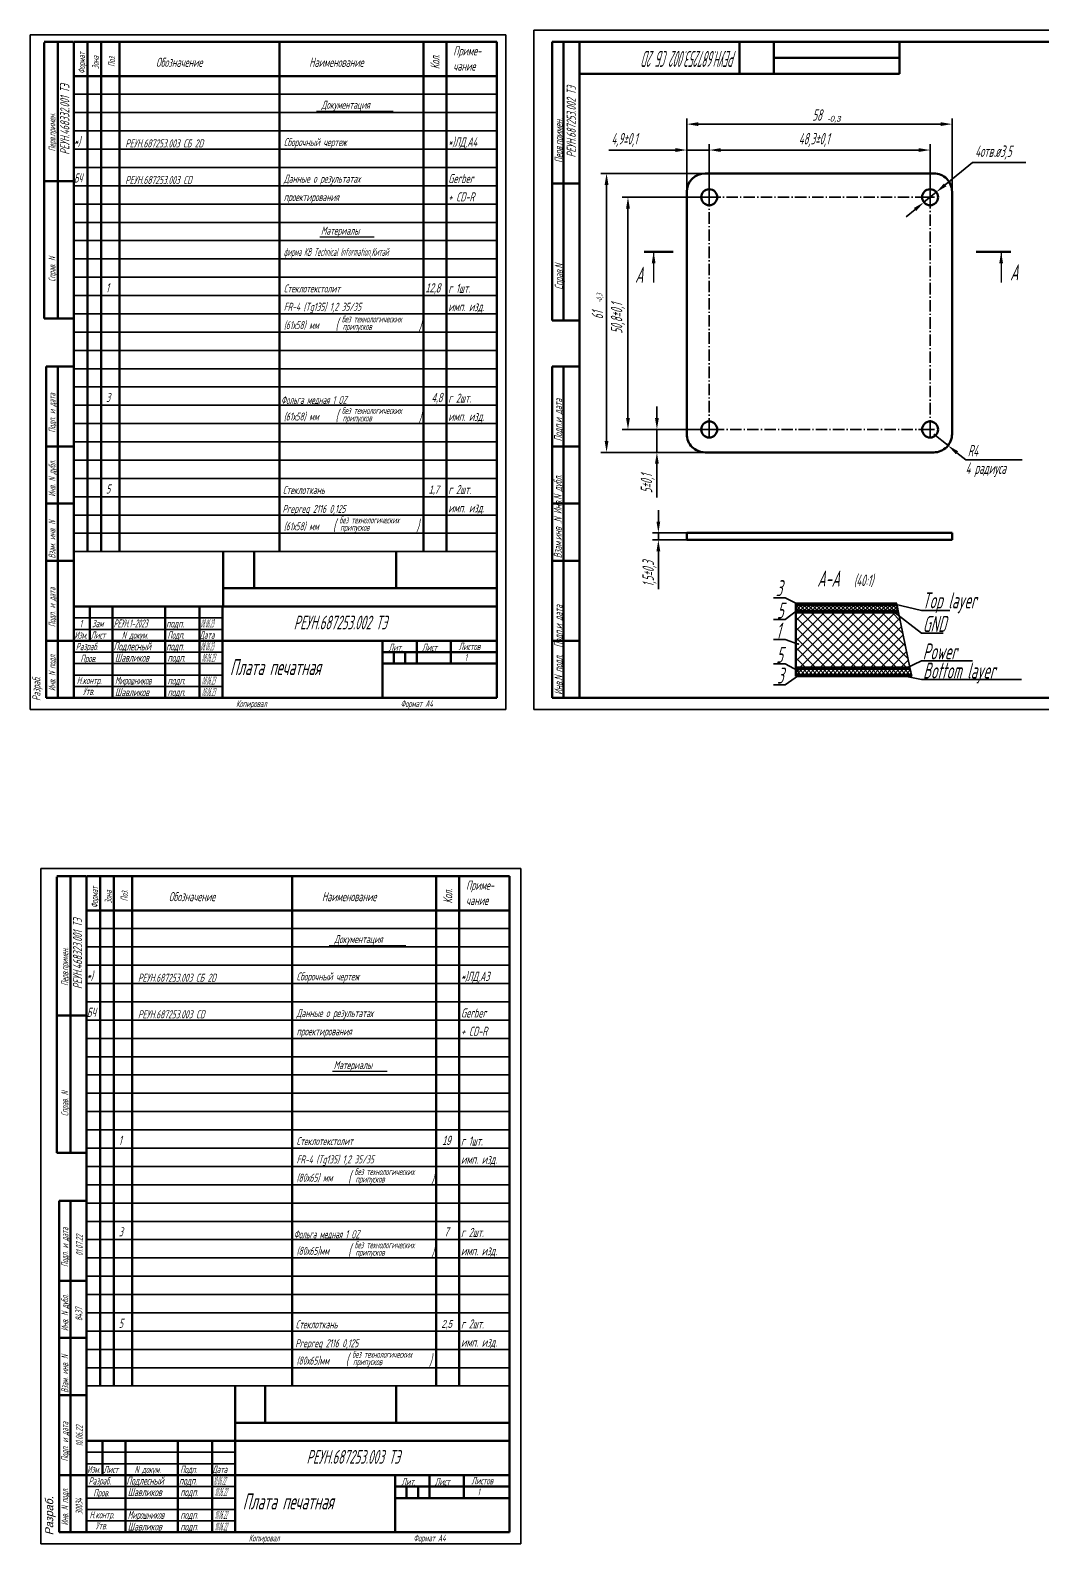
# Model space of a CAD drawing. Extents: x 23083 to 26468, y -1310 to -524.
# Drawn here: x 23083 to 23526, y -1308 to -646 of the extents above; entities that cross this region are included whole.
import ezdxf

# ---------------------------------------------------------------- set-up
doc = ezdxf.new("R2010")
doc.units = 0
doc.header["$MEASUREMENT"] = 0
doc.linetypes.add('CNTR_ECKD_1', pattern=[7.5, 5, -1, 0.5, -1])
doc.layers.get('0').update_dxf_attribs({"linetype": 'CONTINUOUS', "lineweight": 50})
for name, color, linetype, lineweight in [('CENTER', 2, 'CNTR_ECKD_1', 35), ('CONTUR', 7, 'CONTINUOUS', 50), ('DIM', 1, 'CONTINUOUS', 35)]:
    doc.layers.add(name, color=color, linetype=linetype, lineweight=lineweight)
doc.layers.add('TEXT', color=1, linetype='CONTINUOUS')
doc.styles.add('ECKD', font='ec5cdwin.shx', dxfattribs={"oblique": 15})
doc.styles.add('GOST', font='GOST.shx', dxfattribs={"width": 0.7, "oblique": 15})
doc.styles.add('Текст', font='ec5cdwin.shx', dxfattribs={"oblique": 15})
doc.dimstyles.new('1_', dxfattribs={"dimtxt": 5, "dimasz": 5, "dimexe": 2.5, "dimexo": 0, "dimgap": 1.5, "dimtad": 1, "dimtoh": 1, "dimrnd": 1.38778e-17, "dimtxsty": 'ECKD', "dimcen": -3, "dimdle": 1.25, "dimclrd": 256, "dimclre": 256, "dimclrt": 256, "dimaunit": 1, "dimazin": 0, "dimtfac": 0.45, "dimtmove": 0, "dimatfit": 2, "dimfxl": 1, "dimtvp": 0.9, "dimtolj": 1, "dimtzin": 12, "dimarcsym": 0})
pattern_1 = [(45, (-151.2118, -301.6821), (-0.883883476, 0.883883476), [])]
pattern_2 = [(45, (11639.1895, -614.4899), (-0.88388348, 0.88388348), [])]
pattern_3 = [(45, (11639.1895, -614.4899), (-0.88388348, 0.88388348), []), (135, (11639.1895, -614.4899), (-0.88388348, -0.88388348), [])]

msp = doc.modelspace()

# ---------------------------------------------------------------- hatches: boundary and pattern name
at = {"layer": 'DIM'}
h = msp.add_hatch(dxfattribs=at)
h.set_pattern_fill('ANSI31', color=256, scale=10, style=0)
h.set_pattern_definition(pattern_1)
h.paths.add_polyline_path([(23418.37, -897.87), (23462.65, -897.87), (23462.51, -897.17), (23418.37, -897.17)])
h = msp.add_hatch(dxfattribs=at)
h.set_pattern_fill('ANSI37', color=256, scale=10, style=0)
h.set_pattern_definition(pattern_3)
h.paths.add_polyline_path([(23418.37, -900.37), (23418.37, -897.87), (23462.65, -897.87), (23463.17, -900.37)])
for points in [[(23419.31, -897.47, 1), (23419, -897.47, 1)], [(23419.46, -899.88, 1), (23419.15, -899.88, 1)], [(23461.57, -897.48, 1), (23461.88, -897.48, 1)], [(23461.08, -900.73, 1), (23461.39, -900.73, 1)], [(23419.52, -914.86, 1), (23419.21, -914.86, 1)], [(23419.52, -926.55, 1), (23419.21, -926.55, 1)], [(23466.4, -925.37, 1), (23466.71, -925.37, 1)], [(23419.64, -928.62, 1), (23419.33, -928.62, 1)], [(23465.19, -928.74, 1), (23465.49, -928.74, 1)]]:
    msp.add_hatch(color=256, dxfattribs=at).paths.add_polyline_path(points)
h = msp.add_hatch(dxfattribs=at)
h.set_pattern_fill('ANSI31', color=256, scale=10, style=0)
h.set_pattern_definition(pattern_2)
h.paths.add_polyline_path([(23418.37, -900.37), (23463.17, -900.37), (23463.31, -901.07), (23418.37, -901.07)])
h = msp.add_hatch(dxfattribs=at)
h.set_pattern_fill('ANSI37', color=256, scale=25, style=0)
h.set_pattern_definition([(45, (11639.1895, -614.49), (-2.2097087, 2.2097087), []), (135, (11639.1895, -614.49), (-2.2097087, -2.2097087), [])])
h.paths.add_polyline_path([(23418.37, -901.07), (23463.31, -901.07), (23468.26, -925.07), (23418.37, -925.07)])
h = msp.add_hatch(dxfattribs=at)
h.set_pattern_fill('ANSI31', color=256, scale=10, style=0)
h.set_pattern_definition(pattern_2)
h.paths.add_polyline_path([(23418.37, -925.77), (23468.41, -925.77), (23468.26, -925.07), (23418.37, -925.07)])
h = msp.add_hatch(dxfattribs=at)
h.set_pattern_fill('ANSI37', color=256, scale=10, style=0)
h.set_pattern_definition(pattern_3)
h.paths.add_polyline_path([(23418.37, -925.77), (23468.41, -925.77), (23468.92, -928.27), (23418.37, -928.27)])
h = msp.add_hatch(dxfattribs=at)
h.set_pattern_fill('ANSI31', color=256, scale=10, style=0)
h.set_pattern_definition(pattern_1)
h.paths.add_polyline_path([(23418.37, -928.97), (23469.07, -928.97), (23468.92, -928.27), (23418.37, -928.27)])

# ---------------------------------------------------------------- linework, layer by layer
for p, q in [((23408.76, -651.45), (23408.76, -665.45)), ((23463.76, -651.45), (23463.76, -665.45)), ((23408.76, -658.45), (23463.76, -658.45)), ((23323.76, -665.45), (23463.76, -665.45)), ((23378.68, -709.05), (23478.68, -709.05)), ((23370.69, -823.05), (23370.69, -717.05)), ((23486.68, -823.05), (23486.68, -717.05)), ((23364.67, -743.36), (23352.04, -743.36)), ((23497.2, -743.36), (23512.44, -743.36)), ((23378.68, -831.05), (23478.68, -831.05)), ((23486.68, -866.29), (23370.69, -866.29)), ((23370.69, -866.29), (23370.69, -869.29)), ((23486.68, -869.29), (23486.68, -866.29)), ((23370.69, -869.29), (23486.68, -869.29)), ((23167.9, -874.45), (23167.9, -898.45)), ((23181.46, -874.45), (23181.46, -890.5)), ((23243.56, -874.45), (23243.56, -890.5)), ((23167.9, -890.5), (23287.51, -890.5)), ((23418.37, -897.87), (23418.37, -897.17)), ((23418.37, -897.17), (23462.51, -897.17)), ((23418.37, -900.37), (23418.37, -897.87)), ((23418.37, -897.87), (23462.65, -897.87)), ((23418.37, -897.87), (23462.65, -897.87)), ((23418.37, -901.07), (23418.37, -900.37)), ((23418.37, -900.37), (23463.17, -900.37)), ((23418.37, -925.07), (23418.37, -901.07)), ((23418.37, -901.07), (23463.31, -901.07)), ((23418.37, -901.07), (23463.31, -901.07)), ((23418.37, -925.77), (23418.37, -925.07)), ((23418.37, -925.07), (23468.26, -925.07)), ((23418.37, -928.27), (23418.37, -925.77)), ((23418.37, -925.77), (23468.41, -925.77)), ((23418.37, -925.77), (23468.41, -925.77)), ((23418.37, -928.97), (23418.37, -928.27)), ((23418.37, -928.27), (23468.92, -928.27)), ((23418.37, -928.97), (23469.07, -928.97)), ((23173.1, -1239.35), (23173.1, -1263.35)), ((23186.22, -1239.35), (23186.22, -1255.4)), ((23243.56, -1239.35), (23243.56, -1255.4)), ((23173.1, -1255.4), (23293.1, -1255.4))]:
    msp.add_line(p, q)
for centre in [(23380.48, -719.45), (23477.08, -719.45), (23380.48, -821.05), (23477.08, -821.05)]:
    msp.add_circle(centre, 3.5)
for centre, start, end in [((23378.68, -717.05), 90.00131, 179.99891), ((23478.68, -717.05), 0.00001, 90.00065), ((23378.68, -823.05), 179.99997, 270.00043), ((23478.68, -823.05), 269.99909, 360)]:
    msp.add_arc(centre, 8, start, end)
at = {"layer": 'CENTER'}
for p, q in [((23377.48, -719.45), (23383.48, -719.45)), ((23380.48, -722.45), (23380.48, -716.45)), ((23380.48, -719.45), (23477.08, -719.45)), ((23380.48, -821.05), (23380.48, -719.45)), ((23474.08, -719.45), (23480.08, -719.45)), ((23477.08, -722.45), (23477.08, -716.45)), ((23477.08, -719.45), (23477.08, -821.05)), ((23380.48, -824.05), (23380.48, -818.05)), ((23477.08, -824.05), (23477.08, -818.05)), ((23377.48, -821.05), (23383.48, -821.05)), ((23477.08, -821.05), (23380.48, -821.05)), ((23474.08, -821.05), (23480.08, -821.05))]:
    msp.add_line(p, q, dxfattribs=at)
at = {"layer": 'CONTUR'}
for p, q in [((23102.25, -651.45), (23089.51, -651.45)), ((23089.51, -651.82), (23089.51, -712.45)), ((23095.51, -772.45), (23095.51, -651.45)), ((23102.51, -938.45), (23102.51, -651.45)), ((23102.51, -651.45), (23287.51, -651.45)), ((23108.51, -651.45), (23108.51, -874.45)), ((23114.51, -651.45), (23114.51, -874.45)), ((23122.51, -651.45), (23122.51, -874.45)), ((23192.51, -651.45), (23192.51, -874.45)), ((23255.51, -651.45), (23255.51, -874.45)), ((23265.51, -651.45), (23265.51, -874.45)), ((23287.51, -651.45), (23287.51, -938.45)), ((23311.76, -773.45), (23311.76, -651.45)), ((23311.76, -651.45), (23323.76, -651.45)), ((23316.76, -773.45), (23316.76, -651.45)), ((23718.76, -651.45), (23323.76, -651.45)), ((23323.76, -651.45), (23323.76, -938.45)), ((23393.76, -665.45), (23393.76, -651.45)), ((23102.51, -666.45), (23287.51, -666.45)), ((23323.76, -665.45), (23393.76, -665.45)), ((23089.51, -712.45), (23089.51, -772.45)), ((23102.51, -712.45), (23089.51, -712.45)), ((23089.51, -712.45), (23102.51, -712.45)), ((23311.76, -713.45), (23323.76, -713.45)), ((23089.51, -772.45), (23102.51, -772.45)), ((23102.51, -772.45), (23095.51, -772.45)), ((23323.76, -773.45), (23311.76, -773.45)), ((23090.51, -828.45), (23090.51, -793.45)), ((23090.51, -793.45), (23102.51, -793.45)), ((23095.51, -793.45), (23095.51, -938.45)), ((23311.76, -938.45), (23311.76, -793.45)), ((23311.76, -793.45), (23323.76, -793.45)), ((23316.76, -938.45), (23316.76, -793.45)), ((23090.51, -853.45), (23090.51, -828.45)), ((23102.51, -828.45), (23090.51, -828.45)), ((23090.51, -828.45), (23102.51, -828.45)), ((23311.76, -828.45), (23323.76, -828.45)), ((23090.51, -878.45), (23090.51, -853.45)), ((23102.51, -853.45), (23090.51, -853.45)), ((23090.51, -853.45), (23102.51, -853.45)), ((23311.76, -853.45), (23323.76, -853.45)), ((23090.51, -913.45), (23090.51, -878.45)), ((23102.51, -878.45), (23090.51, -878.45)), ((23090.51, -878.45), (23102.51, -878.45)), ((23311.76, -878.45), (23323.76, -878.45)), ((23102.51, -898.45), (23287.51, -898.45)), ((23109.51, -913.45), (23109.51, -898.45)), ((23119.51, -898.45), (23119.51, -938.45)), ((23142.51, -938.45), (23142.51, -898.45)), ((23157.51, -938.45), (23157.51, -898.45)), ((23167.51, -938.45), (23167.51, -898.45)), ((23090.51, -938.45), (23090.51, -913.45)), ((23102.51, -913.45), (23090.51, -913.45)), ((23090.51, -913.45), (23102.51, -913.45)), ((23102.51, -913.45), (23287.51, -913.45)), ((23237.51, -938.45), (23237.51, -913.45)), ((23237.51, -918.45), (23287.51, -918.45)), ((23242.51, -918.45), (23242.51, -923.45)), ((23247.51, -918.45), (23247.51, -923.45)), ((23252.51, -913.45), (23252.51, -923.45)), ((23267.51, -913.45), (23267.51, -923.45)), ((23311.76, -913.45), (23323.76, -913.45)), ((23237.51, -923.45), (23287.51, -923.45)), ((23102.51, -938.45), (23090.51, -938.45)), ((23287.51, -938.45), (23102.51, -938.45)), ((23323.76, -938.45), (23311.76, -938.45)), ((23323.76, -938.45), (23718.76, -938.45)), ((23107.83, -1016.35), (23095.1, -1016.35)), ((23095.1, -1016.72), (23095.1, -1077.35)), ((23101.1, -1137.35), (23101.1, -1016.35)), ((23108.1, -1303.35), (23108.1, -1016.35)), ((23108.1, -1016.35), (23293.1, -1016.35)), ((23114.1, -1016.35), (23114.1, -1239.35)), ((23120.1, -1016.35), (23120.1, -1239.35)), ((23128.1, -1016.35), (23128.1, -1239.35)), ((23198.1, -1016.35), (23198.1, -1239.35)), ((23261.1, -1016.35), (23261.1, -1239.35)), ((23271.1, -1016.35), (23271.1, -1239.35)), ((23293.1, -1016.35), (23293.1, -1303.35)), ((23108.1, -1031.35), (23293.1, -1031.35)), ((23095.1, -1077.35), (23095.1, -1137.35)), ((23108.1, -1077.35), (23095.1, -1077.35)), ((23095.1, -1077.35), (23108.1, -1077.35)), ((23095.1, -1137.35), (23108.1, -1137.35)), ((23108.1, -1137.35), (23101.1, -1137.35)), ((23096.1, -1193.35), (23096.1, -1158.35)), ((23096.1, -1158.35), (23108.1, -1158.35)), ((23101.1, -1158.35), (23101.1, -1303.35)), ((23096.1, -1218.35), (23096.1, -1193.35)), ((23108.1, -1193.35), (23096.1, -1193.35)), ((23096.1, -1193.35), (23108.1, -1193.35)), ((23096.1, -1243.35), (23096.1, -1218.35)), ((23108.1, -1218.35), (23096.1, -1218.35)), ((23096.1, -1218.35), (23108.1, -1218.35)), ((23096.1, -1278.35), (23096.1, -1243.35)), ((23108.1, -1243.35), (23096.1, -1243.35)), ((23096.1, -1243.35), (23108.1, -1243.35)), ((23108.1, -1263.35), (23293.1, -1263.35)), ((23115.1, -1278.35), (23115.1, -1263.35)), ((23125.1, -1263.35), (23125.1, -1303.35)), ((23148.1, -1303.35), (23148.1, -1263.35)), ((23163.1, -1303.35), (23163.1, -1263.35)), ((23173.1, -1303.35), (23173.1, -1263.35)), ((23096.1, -1303.35), (23096.1, -1278.35)), ((23108.1, -1278.35), (23096.1, -1278.35)), ((23096.1, -1278.35), (23108.1, -1278.35)), ((23108.1, -1278.35), (23293.1, -1278.35)), ((23243.1, -1303.35), (23243.1, -1278.35)), ((23243.1, -1283.35), (23293.1, -1283.35)), ((23248.1, -1283.35), (23248.1, -1288.35)), ((23253.1, -1283.35), (23253.1, -1288.35)), ((23258.1, -1278.35), (23258.1, -1288.35)), ((23273.1, -1278.35), (23273.1, -1288.35)), ((23243.1, -1288.35), (23293.1, -1288.35)), ((23108.1, -1303.35), (23096.1, -1303.35)), ((23293.1, -1303.35), (23108.1, -1303.35))]:
    msp.add_line(p, q, dxfattribs=at)
at = {"layer": 'DIM'}
for p, q in [((23083.5, -648.45), (23291.5, -648.45)), ((23083.5, -648.45), (23083.5, -943.45)), ((23291.5, -648.45), (23291.5, -943.45)), ((23723.76, -646.45), (23303.76, -646.45)), ((23303.76, -646.45), (23303.76, -943.45)), ((23102.51, -674.45), (23287.51, -674.45)), ((23102.51, -682.45), (23287.51, -682.45)), ((23370.69, -717.05), (23370.69, -685)), ((23375.69, -687.5), (23481.68, -687.5)), ((23486.68, -717.05), (23486.68, -685)), ((23102.51, -690.45), (23287.51, -690.45)), ((23102.51, -698.45), (23287.51, -698.45)), ((23365.69, -698.83), (23336.54, -698.83)), ((23370.69, -717.05), (23370.69, -696.33)), ((23380.48, -698.83), (23370.69, -698.83)), ((23380.48, -719.45), (23380.48, -696.33)), ((23380.48, -719.45), (23380.48, -696.33)), ((23385.48, -698.83), (23390.48, -698.83)), ((23385.48, -698.83), (23472.08, -698.83)), ((23477.08, -719.45), (23477.08, -696.33)), ((23102.51, -706.45), (23287.51, -706.45)), ((23483.67, -714.08), (23495.65, -704.33)), ((23495.65, -704.33), (23518.94, -704.33)), ((23102.51, -714.45), (23287.51, -714.45)), ((23378.68, -709.05), (23333.07, -709.05)), ((23335.57, -826.05), (23335.57, -714.05)), ((23380.48, -719.45), (23342.43, -719.45)), ((23474.37, -721.66), (23479.8, -717.24)), ((23102.51, -722.45), (23287.51, -722.45)), ((23344.93, -816.05), (23344.93, -724.45)), ((23470.49, -724.82), (23466.61, -727.97)), ((23102.51, -730.45), (23287.51, -730.45)), ((23102.51, -738.45), (23287.51, -738.45)), ((23102.51, -746.45), (23287.51, -746.45)), ((23102.51, -754.45), (23287.51, -754.45)), ((23102.51, -762.45), (23287.51, -762.45)), ((23102.51, -770.45), (23287.51, -770.45)), ((23102.51, -778.45), (23287.51, -778.45)), ((23102.51, -786.45), (23287.51, -786.45)), ((23102.51, -794.45), (23287.51, -794.45)), ((23102.51, -802.45), (23287.51, -802.45)), ((23102.51, -810.45), (23287.51, -810.45)), ((23357.59, -816.05), (23357.59, -811.05)), ((23102.51, -818.45), (23287.51, -818.45)), ((23102.51, -826.45), (23287.51, -826.45)), ((23380.48, -821.05), (23342.43, -821.05)), ((23380.48, -821.05), (23355.09, -821.05)), ((23357.59, -831.05), (23357.59, -821.05)), ((23478.68, -823.05), (23484.92, -828.06)), ((23378.68, -831.05), (23333.07, -831.05)), ((23378.68, -831.05), (23355.09, -831.05)), ((23488.82, -831.19), (23492.72, -834.32)), ((23102.51, -834.45), (23287.51, -834.45)), ((23357.59, -836.05), (23357.59, -850.82)), ((23492.72, -834.32), (23517.31, -834.32)), ((23102.51, -842.45), (23287.51, -842.45)), ((23102.51, -850.45), (23287.51, -850.45)), ((23102.51, -858.45), (23287.51, -858.45)), ((23358.23, -861.29), (23358.23, -856.29)), ((23102.51, -866.45), (23287.51, -866.45)), ((23370.69, -866.29), (23355.73, -866.29)), ((23358.23, -869.29), (23358.23, -866.29)), ((23370.69, -869.29), (23355.73, -869.29)), ((23102.51, -874.45), (23287.51, -874.45)), ((23358.23, -874.29), (23358.23, -890.85)), ((23413.63, -894.67), (23408.64, -894.67)), ((23413.63, -894.67), (23419.16, -897.47)), ((23413.63, -904.15), (23419.3, -899.88)), ((23461.72, -897.48), (23473.27, -900.27)), ((23462.51, -897.17), (23462.65, -897.87)), ((23462.65, -897.87), (23463.17, -900.37)), ((23102.51, -903.45), (23167.51, -903.45)), ((23413.63, -904.15), (23408.64, -904.15)), ((23461.24, -900.73), (23473.27, -910.16)), ((23463.17, -900.37), (23463.31, -901.07)), ((23463.31, -901.07), (23468.26, -925.07)), ((23485.75, -900.27), (23473.27, -900.27)), ((23102.51, -908.45), (23167.51, -908.45)), ((23413.63, -912.95), (23408.64, -912.95)), ((23413.63, -912.95), (23419.37, -914.86)), ((23482.78, -910.16), (23473.27, -910.16)), ((23102.51, -918.45), (23167.51, -918.45)), ((23102.51, -923.45), (23167.51, -923.45)), ((23413.63, -923.59), (23408.64, -923.59)), ((23413.63, -923.59), (23419.37, -926.55)), ((23466.56, -925.37), (23473.27, -922.2)), ((23468.26, -925.07), (23468.41, -925.77)), ((23468.41, -925.77), (23468.92, -928.27)), ((23495.64, -922.2), (23473.27, -922.2)), ((23102.51, -928.45), (23167.51, -928.45)), ((23413.63, -932.74), (23408.6, -932.74)), ((23413.63, -932.74), (23419.49, -928.62)), ((23465.34, -928.74), (23473.27, -930.35)), ((23468.92, -928.27), (23469.07, -928.97)), ((23517.11, -930.35), (23473.27, -930.35)), ((23102.51, -933.45), (23167.51, -933.45)), ((23083.5, -943.45), (23291.5, -943.45)), ((23303.76, -943.45), (23723.76, -943.45)), ((23088.1, -1308.35), (23088.1, -1012.97)), ((23088.1, -1012.97), (23298.1, -1012.97)), ((23298.07, -1308.35), (23298.07, -1012.97)), ((23108.1, -1039.35), (23293.1, -1039.35)), ((23108.1, -1047.35), (23293.1, -1047.35)), ((23108.1, -1055.35), (23293.1, -1055.35)), ((23108.1, -1063.35), (23293.1, -1063.35)), ((23108.1, -1071.35), (23293.1, -1071.35)), ((23108.1, -1079.35), (23293.1, -1079.35)), ((23108.1, -1087.35), (23293.1, -1087.35)), ((23108.1, -1095.35), (23293.1, -1095.35)), ((23108.1, -1103.35), (23293.1, -1103.35)), ((23108.1, -1111.35), (23293.1, -1111.35)), ((23108.1, -1119.35), (23293.1, -1119.35)), ((23108.1, -1127.35), (23293.1, -1127.35)), ((23108.1, -1135.35), (23293.1, -1135.35)), ((23108.1, -1143.35), (23293.1, -1143.35)), ((23108.1, -1151.35), (23293.1, -1151.35)), ((23108.1, -1159.35), (23293.1, -1159.35)), ((23108.1, -1167.35), (23293.1, -1167.35)), ((23108.1, -1175.35), (23293.1, -1175.35)), ((23108.1, -1183.35), (23293.1, -1183.35)), ((23108.1, -1191.35), (23293.1, -1191.35)), ((23108.1, -1199.35), (23293.1, -1199.35)), ((23108.1, -1207.35), (23293.1, -1207.35)), ((23108.1, -1215.35), (23293.1, -1215.35)), ((23108.1, -1223.35), (23293.1, -1223.35)), ((23108.1, -1231.35), (23293.1, -1231.35)), ((23108.1, -1239.35), (23293.1, -1239.35)), ((23108.1, -1268.35), (23173.1, -1268.35)), ((23108.1, -1273.35), (23173.1, -1273.35)), ((23108.1, -1283.35), (23173.1, -1283.35)), ((23108.1, -1288.35), (23173.1, -1288.35)), ((23108.1, -1293.35), (23173.1, -1293.35)), ((23108.1, -1298.35), (23173.1, -1298.35)), ((23298.07, -1308.35), (23088.1, -1308.35))]:
    msp.add_line(p, q, dxfattribs=at)
for centre in [(23419.16, -897.47), (23419.3, -899.88), (23461.72, -897.48), (23461.24, -900.73), (23419.37, -914.86), (23419.37, -926.55), (23466.56, -925.37), (23419.49, -928.62), (23465.34, -928.74)]:
    msp.add_circle(centre, 0.155, dxfattribs=at)
for points in [[(23375.69, -686.66), (23375.69, -688.33), (23370.69, -687.5)], [(23481.68, -686.66), (23481.68, -688.33), (23486.68, -687.5)], [(23365.69, -698), (23365.69, -699.67), (23370.69, -698.83)], [(23385.48, -698), (23385.48, -699.67), (23380.48, -698.83)], [(23385.48, -698), (23385.48, -699.67), (23380.48, -698.83)], [(23472.08, -698), (23472.08, -699.67), (23477.08, -698.83)], [(23334.73, -714.05), (23336.4, -714.05), (23335.57, -709.05)], [(23483.15, -713.44), (23484.2, -714.73), (23479.8, -717.24)], [(23344.1, -724.45), (23345.76, -724.45), (23344.93, -719.45)], [(23469.97, -724.17), (23471.02, -725.46), (23474.37, -721.66)], [(23344.1, -816.05), (23345.76, -816.05), (23344.93, -821.05)], [(23356.75, -816.05), (23358.42, -816.05), (23357.59, -821.05)], [(23334.73, -826.05), (23336.4, -826.05), (23335.57, -831.05)], [(23356.75, -836.05), (23358.42, -836.05), (23357.59, -831.05)], [(23489.34, -830.54), (23488.3, -831.84), (23484.92, -828.06)], [(23357.4, -861.29), (23359.06, -861.29), (23358.23, -866.29)], [(23357.4, -874.29), (23359.06, -874.29), (23358.23, -869.29)]]:
    msp.add_solid(points, dxfattribs=at)
at = {"layer": 'TEXT'}
for p, q in [((23208.72, -681.77), (23242.2, -681.77)), ((23210.14, -736.8), (23233.98, -736.79)), ((23214.3, -1046.67), (23247.78, -1046.67)), ((23215.73, -1101.69), (23239.57, -1101.69))]:
    msp.add_line(p, q, dxfattribs=at)

# ---------------------------------------------------------------- texts
at = {"style": 'GOST', "oblique": 15, "width": 0.7}
for s, p in [('A', (23348.04, -756.88)), ('A', (23512.07, -755.79)), ('А-А', (23427.74, -889.75))]:
    msp.add_text(s, height=7, dxfattribs=at).set_placement(p)
at = {"layer": 'DIM', "style": 'GOST', "oblique": 15, "width": 0.7}
for s, height, p in [('58', 5, (23425.56, -686)), ('4,9±0,1', 5, (23337.67, -696.35)), ('48,3±0,1', 5, (23419.61, -696.35)), ('4отв.ø3,5', 5, (23496.79, -701.85)), ('(', 5, (23216.97, -777.49)), ('без технологических', 3, (23219.75, -774.24)), (')', 5, (23253.38, -777.7)), ('припусков', 3, (23220.12, -777.49)), ('(', 5, (23216.97, -817.49)), ('без технологических', 3, (23219.75, -814.24)), (')', 5, (23253.38, -817.7)), ('припусков', 3, (23220.12, -817.49)), ('(', 5, (23215.92, -865.35)), ('без технологических', 3, (23218.71, -862.11)), (')', 5, (23252.33, -865.57)), ('припусков', 3, (23219.07, -865.36)), ('(', 5, (23222.55, -1150.38)), ('без технологических', 3, (23225.34, -1147.14)), (')', 5, (23258.97, -1150.6)), ('припусков', 3, (23225.7, -1150.39)), ('(', 5, (23222.55, -1182.38)), ('без технологических', 3, (23225.34, -1179.14)), (')', 5, (23258.97, -1182.6)), ('припусков', 3, (23225.7, -1182.39)), ('без технологических', 3, (23224.29, -1227.01)), ('(', 5, (23221.5, -1230.25)), ('припусков', 3, (23224.65, -1230.26)), (')', 5, (23257.92, -1230.47))]:
    msp.add_text(s, height=height, dxfattribs=at).set_placement(p)
at = {"layer": 'DIM', "style": 'Текст', "oblique": 15}
msp.add_text('-0,3', height=2.5, rotation=358.9746, dxfattribs=at).set_placement((23432.1, -686.33))
at = {"layer": 'DIM', "style": 'GOST', "oblique": 15, "width": 0.7}
for s, height, rotation, p in [('-0,3', 2.5, 88.9746, (23333.63, -765.75)), ('50,8±0,1', 5, 90, (23342.45, -779.14)), ('61', 5, 90, (23334.07, -772.82))]:
    msp.add_text(s, height=height, rotation=rotation, dxfattribs=at).set_placement(p)
at = {"layer": 'TEXT', "oblique": 15}
for s, height, style, width, p in [('Приме-', 4, 'GOST', 0.7, (23268.51, -657.45)), ('Обозначение', 4, 'GOST', 0.7, (23138.51, -662.45)), ('Наименование', 4, 'GOST', 0.7, (23205.51, -662.45)), ('чание', 4, 'GOST', 0.7, (23268.51, -664.12)), ('Документация', 3.5, 'GOST', 0.7, (23210.9, -680.77)), ('*)', 4, 'GOST', 0.7, (23102.61, -697.04)), ('РЕУН.687253.003 СБ 2D', 3.5, 'GOST', 0.7, (23125.03, -697.67)), ('Сборочный чертеж', 3.5, 'GOST', 0.7, (23194.4, -697.12)), ('*)ЛД,А4', 4, 'GOST', 0.7, (23266.33, -697.31)), ('БЧ', 4, 'GOST', 0.6, (23102.61, -713.04)), ('РЕУН.687253.003 CD', 3.5, 'GOST', 0.7, (23125.03, -713.67)), ('Данные о результатах', 3.5, 'GOST', 0.7, (23194.4, -713.12)), ('Gerber', 4, 'GOST', 0.7, (23266.33, -713.31)), ('проектирования ', 3.5, 'GOST', 0.7, (23194.4, -721.12)), ('+ CD-R', 4, 'GOST', 0.7, (23266.33, -721.31)), ('Материалы', 3.5, 'GOST', 0.7, (23210.66, -735.84)), ('фирма KB Technical Information,Китай', 3.5, 'GOST', 0.55, (23194.4, -745.12)), ('1', 4, 'GOST', 0.7, (23116.61, -761.04)), ('Стеклотекстолит ', 3.5, 'GOST', 0.7, (23194.4, -761.12)), ('12,8', 4, 'ECKD', 0.6, (23256.32, -761.12)), ('г 1шт.', 4, 'GOST', 0.7, (23266.33, -761.31)), ('FR-4 (Tg135) 1,2 35/35', 3.5, 'GOST', 0.7, (23194.4, -769.12)), ('имп. изд.', 4, 'GOST', 0.7, (23266.33, -769.31)), ('(61х58) мм', 3.5, 'GOST', 0.7, (23194.4, -777.12)), ('3', 4, 'GOST', 0.7, (23116.61, -809.04)), ('Фольга медная 1 OZ', 3.5, 'GOST', 0.65, (23193.21, -809.88)), ('4,8', 4, 'ECKD', 0.6, (23259.07, -809.06)), ('г 2шт.', 4, 'GOST', 0.7, (23266.33, -809.31)), ('(61х58) мм', 3.5, 'GOST', 0.7, (23194.4, -817.12)), ('имп. изд.', 4, 'GOST', 0.7, (23266.33, -817.31)), ('R4', 5, 'GOST', 0.7, (23493.57, -832.82)), ('4 радиуса', 5, 'GOST', 0.7, (23492.58, -840.48)), ('5', 4, 'GOST', 0.7, (23116.61, -849.04)), ('Стеклоткань', 3.5, 'GOST', 0.7, (23194, -849.26)), ('1,7', 3.5, 'ECKD', 0.7, (23257.76, -849.09)), ('г 2шт.', 4, 'GOST', 0.7, (23266.33, -849.31)), ('Prepreg 2116 0,125', 3.5, 'GOST', 0.7, (23193.81, -857.52)), ('имп. изд.', 4, 'GOST', 0.7, (23266.33, -857.31)), ('(61х58) мм', 3.5, 'GOST', 0.7, (23194.4, -865.12)), ('3', 7, 'GOST', 0.7, (23409.55, -893.96)), ('(40:1)', 5, 'GOST', 0.7, (23443.71, -889.53)), ('Top layer', 7, 'GOST', 0.7, (23473.62, -899.29)), ('5', 7, 'GOST', 0.7, (23410.05, -903.76)), ('1', 3.2, 'GOST', 0.7, (23105.08, -907.52)), ('Зам', 3.2, 'GOST', 0.7, (23110.51, -907.51)), ('РЕУН.1-2023', 3.5, 'GOST', 0.6, (23119.95, -907.63)), ('подп.', 3.5, 'GOST', 0.7, (23142.95, -907.63)), ('08.06.23', 3.5, 'GOST', 0.35, (23157.95, -907.63)), ('РЕУН.687253.002 ТЭ', 6, 'GOST', 0.7, (23198.73, -908.46)), ('1', 7, 'GOST', 0.7, (23409.69, -912.5)), ('GND', 7, 'GOST', 0.7, (23473.86, -909.59)), ('Изм.', 3.132, 'GOST', 0.7, (23102.82, -912.51)), ('Лист', 3.132, 'GOST', 0.7, (23109.95, -912.51)), ('N докум.', 3.132, 'GOST', 0.7, (23123.55, -912.51)), ('Подп.', 3.2, 'GOST', 0.7, (23143.51, -912.51)), ('Дата', 3.2, 'GOST', 0.7, (23157.51, -912.51)), ('Разраб.', 3.2, 'GOST', 0.7, (23103.43, -917.56)), ('Пров.', 3.2, 'GOST', 0.7, (23105.45, -922.77)), ('Подлесный', 3.5, 'GOST', 0.7, (23119.95, -917.63)), ('Шавликов', 3.5, 'GOST', 0.7, (23120.54, -922.59)), ('подп.', 3.5, 'GOST', 0.7, (23142.95, -917.63)), ('08.06.23', 3.5, 'GOST', 0.35, (23157.95, -917.63)), ('08.06.23', 3.5, 'GOST', 0.35, (23158.54, -922.59)), ('Лит.', 3.2, 'GOST', 0.7, (23240.25, -917.91)), ('Лист', 3.2, 'GOST', 0.7, (23254.87, -917.91)), ('Листов', 3.2, 'GOST', 0.7, (23270.86, -917.5)), ('1', 3, 'GOST', 0.7, (23273.51, -922.29)), ('5', 7, 'GOST', 0.7, (23409.75, -923.14)), ('Power', 7, 'GOST', 0.7, (23473.86, -921.63)), ('подп.', 3.5, 'GOST', 0.7, (23143.54, -922.59)), ('Плата печатная', 7, 'GOST', 0.7, (23170.82, -928.45)), ('3', 7, 'GOST', 0.7, (23410.14, -932.17)), ('Bottom layer', 7, 'GOST', 0.7, (23473.99, -929.99)), ('Н.контр.', 3.2, 'GOST', 0.7, (23103.84, -932.39)), ('Мирошников', 3.5, 'GOST', 0.6, (23120.54, -932.59)), ('подп.', 3.5, 'GOST', 0.7, (23143.54, -932.59)), ('08.06.23', 3.5, 'GOST', 0.35, (23158.54, -932.59)), ('Утв.', 3.2, 'GOST', 0.7, (23106.5, -937.14)), ('Шавликов', 3.5, 'GOST', 0.7, (23120.54, -937.67)), ('подп.', 3.5, 'GOST', 0.7, (23143.54, -937.67)), ('08.06.23', 3.5, 'GOST', 0.35, (23158.54, -937.67)), ('Копировал', 3, 'GOST', 0.7, (23173.51, -942.45)), ('Формат А4', 3, 'GOST', 0.7, (23245.51, -942.45)), ('Приме-', 4, 'GOST', 0.7, (23274.1, -1022.35)), ('Обозначение', 4, 'GOST', 0.7, (23144.1, -1027.35)), ('Наименование', 4, 'GOST', 0.7, (23211.1, -1027.35)), ('чание', 4, 'GOST', 0.7, (23274.1, -1029.01)), ('Документация', 3.5, 'GOST', 0.7, (23216.49, -1045.67)), ('*)', 4, 'GOST', 0.7, (23108.2, -1061.93)), ('Сборочный чертеж', 3.5, 'GOST', 0.7, (23199.98, -1062.01)), ('*)ЛД,А3', 4, 'GOST', 0.7, (23271.91, -1062.21)), ('РЕУН.687253.003 СБ 2D', 3.5, 'GOST', 0.7, (23130.62, -1062.56)), ('БЧ', 4, 'GOST', 0.7, (23108.2, -1077.93)), ('РЕУН.687253.003 CD', 3.5, 'GOST', 0.7, (23130.62, -1078.56)), ('Данные о результатах', 3.5, 'GOST', 0.7, (23199.98, -1078.01)), ('Gerber', 4, 'GOST', 0.7, (23271.91, -1078.21)), ('проектирования ', 3.5, 'GOST', 0.7, (23199.98, -1086.01)), ('+ CD-R', 4, 'GOST', 0.7, (23271.91, -1086.21)), ('Материалы', 3.5, 'GOST', 0.7, (23216.24, -1100.74)), ('1', 4, 'GOST', 0.7, (23122.2, -1133.93)), ('Стеклотекстолит ', 3.5, 'GOST', 0.7, (23199.98, -1134.01)), ('19', 4, 'ECKD', 0.6, (23263.67, -1133.95)), ('г 1шт.', 4, 'GOST', 0.7, (23271.91, -1134.21)), ('FR-4 (Tg135) 1,2 35/35', 3.5, 'GOST', 0.7, (23199.98, -1142.01)), ('имп. изд.', 4, 'GOST', 0.7, (23271.91, -1142.21)), ('(80х65) мм', 3.5, 'GOST', 0.7, (23199.98, -1150.01)), ('3', 4, 'GOST', 0.7, (23122.2, -1173.93)), ('Фольга медная 1 OZ', 3.5, 'GOST', 0.65, (23198.79, -1174.77)), ('7', 4, 'ECKD', 0.6, (23264.65, -1173.96)), ('г 2шт.', 4, 'GOST', 0.7, (23271.91, -1174.21)), ('(80х65)мм', 3.5, 'GOST', 0.7, (23199.98, -1182.01)), ('имп. изд.', 4, 'GOST', 0.7, (23271.91, -1182.21)), ('5', 4, 'GOST', 0.7, (23122.2, -1213.93)), ('Стеклоткань', 3.5, 'GOST', 0.7, (23199.58, -1214.16)), ('2,5', 3.5, 'ECKD', 0.7, (23263.34, -1213.99)), ('г 2шт.', 4, 'GOST', 0.7, (23271.91, -1214.21)), ('Prepreg 2116 0,125', 3.5, 'GOST', 0.7, (23199.4, -1222.42)), ('имп. изд.', 4, 'GOST', 0.7, (23271.91, -1222.21)), ('(80х65)мм', 3.5, 'GOST', 0.7, (23199.98, -1230.01)), ('РЕУН.687253.003 ТЭ', 6, 'GOST', 0.7, (23204.32, -1273.36)), ('Изм.', 3.132, 'GOST', 0.7, (23108.41, -1277.41)), ('Лист', 3.132, 'GOST', 0.7, (23115.53, -1277.41)), ('N докум.', 3.132, 'GOST', 0.7, (23129.14, -1277.41)), ('Подп.', 3.2, 'GOST', 0.7, (23149.09, -1277.4)), ('Дата', 3.2, 'GOST', 0.7, (23163.1, -1277.4)), ('Разраб.', 3.2, 'GOST', 0.7, (23109.02, -1282.45)), ('Подлесный', 3.5, 'GOST', 0.7, (23125.54, -1282.53)), ('Шавликов', 3.5, 'GOST', 0.7, (23126.13, -1287.48)), ('подп.', 3.5, 'GOST', 0.7, (23148.54, -1282.53)), ('10.06.22', 3.5, 'GOST', 0.35, (23163.54, -1282.53)), ('10.06.22', 3.5, 'GOST', 0.35, (23164.13, -1287.48)), ('Лит.', 3.2, 'GOST', 0.7, (23245.84, -1282.81)), ('Лист', 3.2, 'GOST', 0.7, (23260.46, -1282.81)), ('Листов', 3.2, 'GOST', 0.7, (23276.45, -1282.4)), ('Пров.', 3.2, 'GOST', 0.7, (23111.04, -1287.67)), ('подп.', 3.5, 'GOST', 0.7, (23149.13, -1287.48)), ('Плата печатная', 7, 'GOST', 0.7, (23176.41, -1293.35)), ('1', 3, 'GOST', 0.7, (23279.09, -1287.19)), ('Н.контр.', 3.2, 'GOST', 0.7, (23109.42, -1297.28)), ('Мирошников', 3.5, 'GOST', 0.6, (23126.13, -1297.48)), ('подп.', 3.5, 'GOST', 0.7, (23149.13, -1297.48)), ('10.06.22', 3.5, 'GOST', 0.35, (23164.13, -1297.48)), ('Утв.', 3.2, 'GOST', 0.7, (23112.09, -1302.04)), ('Шавликов', 3.5, 'GOST', 0.7, (23126.13, -1302.57)), ('подп.', 3.5, 'GOST', 0.7, (23149.13, -1302.57)), ('10.06.22', 3.5, 'GOST', 0.35, (23164.13, -1302.57)), ('Копировал', 3, 'GOST', 0.7, (23179.1, -1307.35)), ('Формат А4', 3, 'GOST', 0.7, (23251.1, -1307.35))]:
    msp.add_text(s, height=height, dxfattribs=dict(at, style=style, width=width)).set_placement(p)
at = {"layer": 'TEXT', "style": 'GOST', "oblique": 15}
for s, height, rotation, width, p in [('Формат', 3, 90, 0.7, (23107.51, -665.45)), ('Зона', 3, 90, 0.7, (23113.51, -663.45)), ('Поз.', 3, 90, 0.7, (23120.51, -662.45)), ('Кол.', 4, 90, 0.7, (23262.51, -663.45)), ('РЕУН.687253.002 СБ 2D', 7, 180, 0.5, (23392.42, -655.46)), ('РЕУН.468332.001 ТЭ', 4, 90, 0.7, (23100.58, -700.86)), ('РЕУН.687253.002 ТЭ', 4, 90, 0.7, (23322.12, -702.11)), ('Перв.примен.', 3, 90, 0.7, (23094.51, -699.45)), ('Перв.примен.', 3.5, 90, 0.7, (23316.35, -704.45)), ('Справ. N', 3, 90, 0.7, (23094.51, -756.45)), ('Справ.N', 3.5, 90, 0.7, (23316.43, -759.82)), ('Подп. и дата', 3, 90, 0.7, (23094.51, -822.45)), ('Подп.и дата', 3.5, 90, 0.7, (23316.12, -826.22)), ('Инв. N дубл.', 3, 90, 0.7, (23094.51, -850.45)), ('5±0,1', 5, 90, 0.7, (23355.52, -848.9)), ('Взам.инв .N Инв.N дубл.', 3.5, 90, 0.7, (23315.96, -877.36)), ('Взам. инв. N', 3, 90, 0.7, (23094.51, -877.45)), ('1,5±0,3', 5, 90, 0.7, (23356.27, -889.79)), ('Подп. и дата', 3, 90, 0.7, (23094.51, -907.45)), ('Инв.N подл.  Подп.и дата', 3.5, 90, 0.7, (23316.26, -937.09)), ('Инв. N подл.', 3, 90, 0.7, (23094.51, -935.45)), ('Разраб.', 3.5, 90, 0.7, (23087.93, -939.75)), ('Формат', 3, 90, 0.7, (23113.1, -1030.35)), ('Зона', 3, 90, 0.7, (23119.1, -1028.35)), ('Поз.', 3, 90, 0.7, (23126.1, -1027.35)), ('Кол.', 4, 90, 0.7, (23268.1, -1028.35)), ('РЕУН.468323.001 ТЭ', 4, 90, 0.7, (23106.17, -1065.76)), ('Перв.примен.', 3, 90, 0.7, (23100.1, -1064.35)), ('Справ. N', 3, 90, 0.7, (23100.1, -1121.35)), ('Подп. и дата', 3, 90, 0.7, (23100.1, -1187.35)), ('01.07.22', 3, 90, 0.7, (23106.45, -1182.42)), ('Инв. N дубл.', 3, 90, 0.7, (23100.1, -1215.35)), ('8437', 3, 90, 0.7, (23106.28, -1210.97)), ('Взам. инв. N', 3, 90, 0.7, (23100.1, -1242.35)), ('Подп. и дата', 3, 90, 0.7, (23100.1, -1272.35)), ('10.06.22', 3, 90, 0.7, (23106.42, -1265.86)), ('Инв. N подл.', 3, 90, 0.7, (23100.1, -1300.35)), ('30034', 3, 90, 0.7, (23106.35, -1295.63))]:
    msp.add_text(s, height=height, rotation=rotation, dxfattribs=dict(at, width=width)).set_placement(p)
at = {"layer": 'TEXT', "style": 'ECKD', "oblique": 15}
msp.add_text('Разраб.', height=3.5, rotation=90, dxfattribs=at).set_placement((23093.52, -1304.65))

# ---------------------------------------------------------------- leaders
at = {"layer": 'DIM'}
for points in [[(23356.16, -743.36), (23356.16, -756.83)], [(23508.17, -743.36), (23508.17, -756.83)]]:
    msp.add_leader(points, dimstyle='1_', override={"dimgap": 1.5, "dimtad": 0}, dxfattribs=at)

doc.saveas('drawing.dxf')
